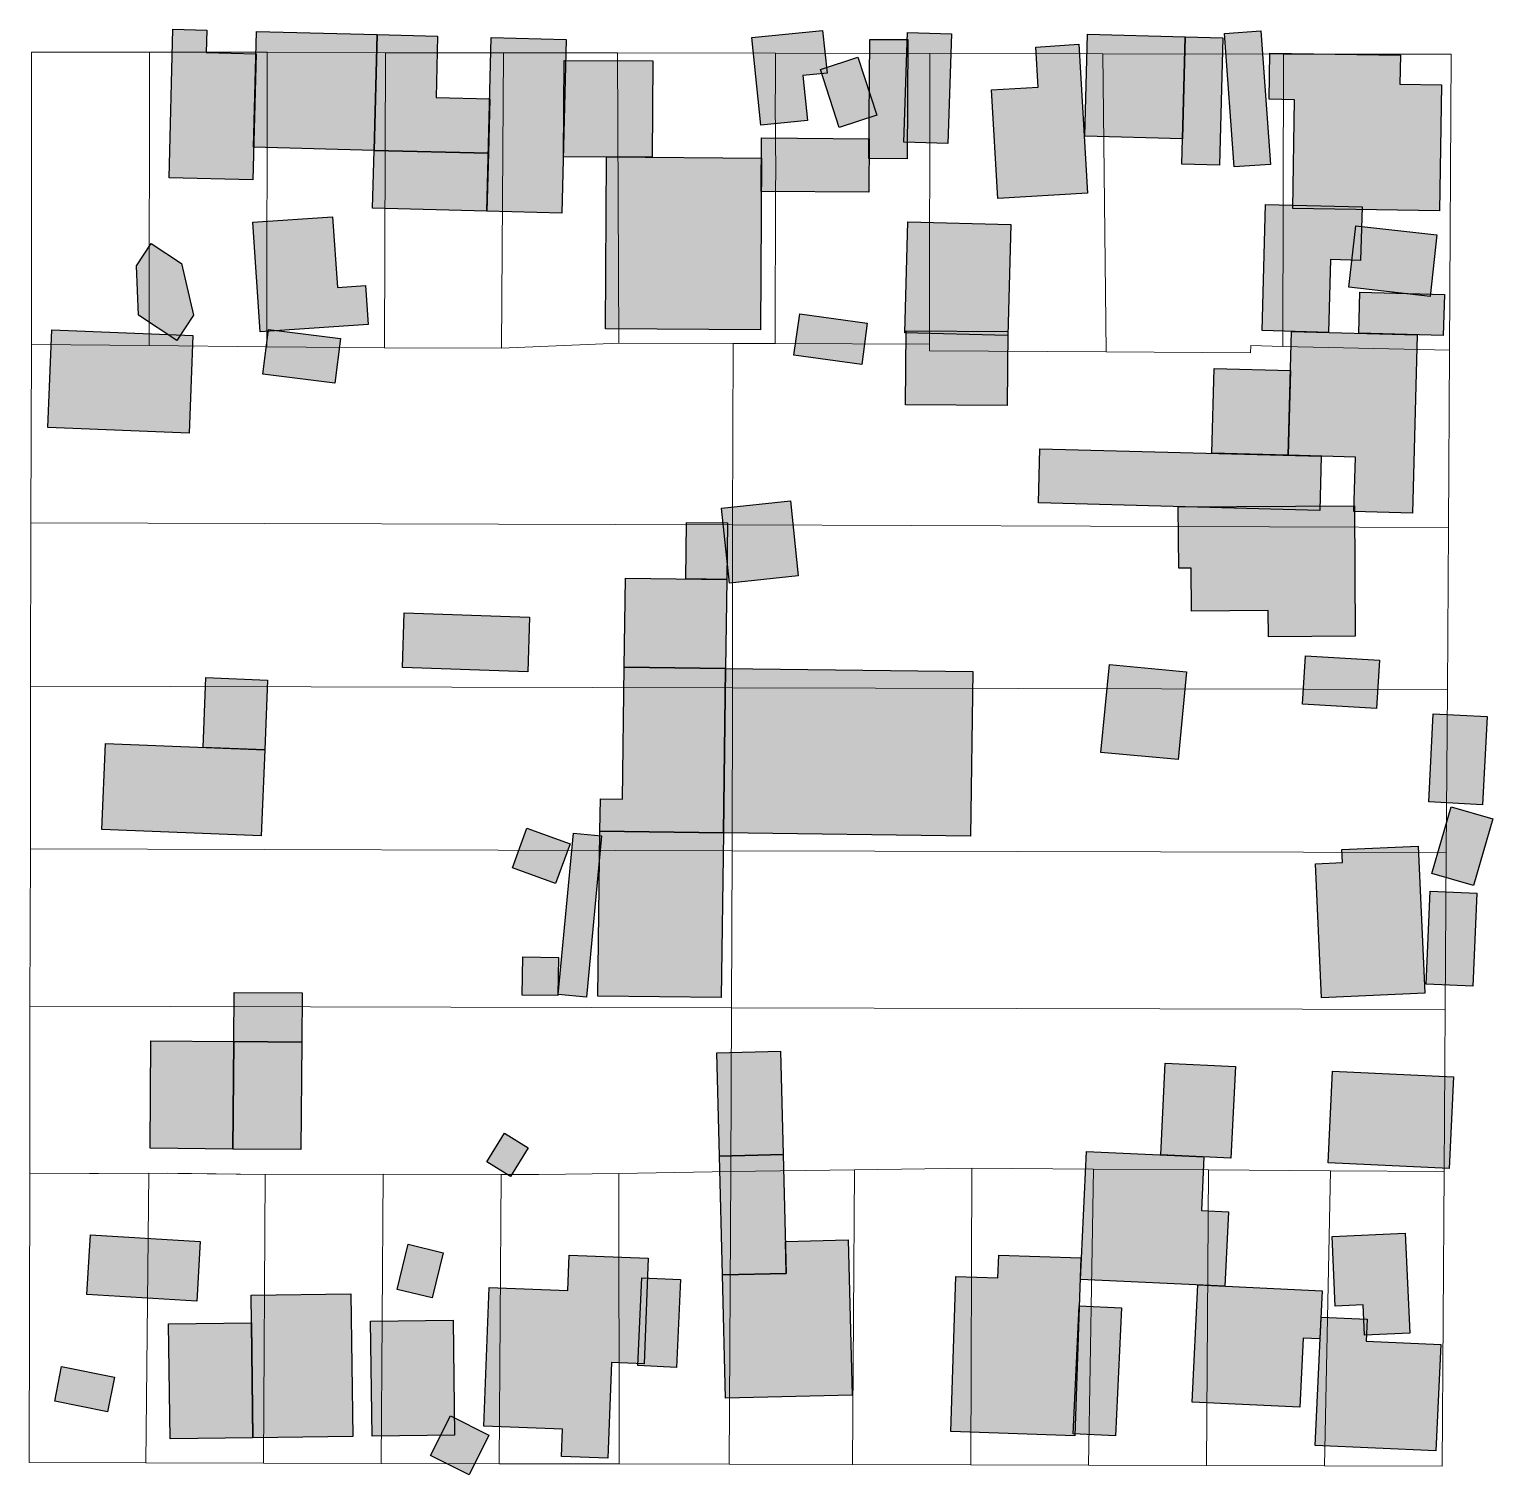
# Model space of a CAD drawing. Header units: millimetres. Extents: x -71 to 10084, y -63 to 6230.
# Drawn here: x 5715.8 to 5839.9, y 2735.5 to 2858.1 of the extents above; entities that cross this region are included whole.
import ezdxf

# ---------------------------------------------------------------- set-up
doc = ezdxf.new("R2010")
doc.units = ezdxf.units.MM
doc.layers.add('01. Manzanas Esc. Urbana', color=254, linetype='Continuous', lineweight=5, true_color=0xcccccc)
doc.layers.add('01. Parcelas Esc. Urbana', color=8, linetype='Continuous', lineweight=5, true_color=0x808080)
doc.layers.add('Edificaciones Pilar', color=50, linetype='Continuous')

msp = doc.modelspace()

# ---------------------------------------------------------------- hatches: boundary and pattern name
at = {"layer": 'Edificaciones Pilar', "transparency": 33554559}
for points in [[(5735.02, 2856.06), (5734.74, 2845.36), (5727.63, 2845.55), (5727.96, 2858.14), (5730.84, 2858.07), (5730.79, 2856.17), (5735.02, 2856.06)], [(5745.03, 2847.87), (5734.81, 2848.13), (5735.06, 2857.96), (5745.28, 2857.7), (5745.03, 2847.87)], [(5781.8, 2850.4), (5777.84, 2850), (5777.08, 2857.43), (5783.08, 2858.04), (5783.45, 2854.42), (5781.41, 2854.21), (5781.8, 2850.4)], [(5821.07, 2846.68), (5817.99, 2846.46), (5817.17, 2857.78), (5820.25, 2858.01), (5821.07, 2846.68)], [(5754.72, 2847.62), (5745.03, 2847.87), (5745.28, 2857.7), (5750.42, 2857.56), (5750.29, 2852.36), (5754.84, 2852.24), (5754.72, 2847.62)], [(5760.94, 2842.55), (5754.6, 2842.72), (5754.97, 2857.45), (5761.32, 2857.28), (5760.94, 2842.55)], [(5790.31, 2857.26), (5790.25, 2847.15), (5787.01, 2847.17), (5787.07, 2857.28), (5790.31, 2857.26)], [(5794, 2857.74), (5793.69, 2848.45), (5789.98, 2848.57), (5790.29, 2857.86), (5794, 2857.74)], [(5804.81, 2856.88), (5805.55, 2844.23), (5797.95, 2843.79), (5797.41, 2852.99), (5801.36, 2853.22), (5801.17, 2856.61), (5804.81, 2856.88)], [(5813.61, 2848.84), (5805.31, 2849.06), (5805.54, 2857.72), (5813.84, 2857.5), (5813.61, 2848.84)], [(5817.02, 2857.41), (5816.74, 2846.6), (5813.55, 2846.69), (5813.84, 2857.5), (5817.02, 2857.41)], [(5768.63, 2847.28), (5761.1, 2847.33), (5761.15, 2855.5), (5768.68, 2855.45), (5768.63, 2847.28)], [(5786.06, 2855.77), (5787.67, 2850.85), (5784.49, 2849.81), (5782.89, 2854.74), (5786.06, 2855.77)], [(5835.41, 2842.73), (5822.97, 2842.93), (5823.12, 2852.16), (5820.95, 2852.2), (5821.01, 2856.12), (5832.09, 2855.94), (5832.05, 2853.48), (5835.58, 2853.42), (5835.41, 2842.73)], [(5777.87, 2844.39), (5777.9, 2848.92), (5787.02, 2848.86), (5786.99, 2844.33), (5777.87, 2844.39)], [(5754.6, 2842.72), (5744.9, 2842.97), (5745.03, 2847.87), (5754.72, 2847.62), (5754.6, 2842.72)], [(5777.8, 2832.65), (5764.66, 2832.73), (5764.75, 2847.31), (5777.89, 2847.22), (5777.8, 2832.65)], [(5825.99, 2832.43), (5820.36, 2832.58), (5820.65, 2843.28), (5828.84, 2843.07), (5828.72, 2838.53), (5826.16, 2838.6), (5825.99, 2832.43)], [(5744.53, 2833.09), (5735.37, 2832.46), (5734.73, 2841.78), (5741.51, 2842.24), (5741.92, 2836.24), (5744.3, 2836.4), (5744.53, 2833.09)], [(5798.79, 2832.16), (5790.06, 2832.39), (5790.3, 2841.8), (5799.03, 2841.57), (5798.79, 2832.16)], [(5834.61, 2835.48), (5827.71, 2836.27), (5828.31, 2841.46), (5835.19, 2840.7), (5834.61, 2835.48)], [(5729.7, 2833.9), (5728.28, 2831.75), (5725.04, 2833.9), (5724.87, 2838.08), (5726.12, 2839.97), (5728.68, 2838.27), (5729.7, 2833.9)], [(5835.73, 2832.17), (5828.56, 2832.36), (5828.65, 2835.83), (5835.82, 2835.64), (5835.73, 2832.17)], [(5786.39, 2829.7), (5780.64, 2830.49), (5781.13, 2834), (5786.87, 2833.21), (5786.39, 2829.7)], [(5729.33, 2823.88), (5717.35, 2824.37), (5717.68, 2832.65), (5729.66, 2832.17), (5729.33, 2823.88)], [(5741.7, 2828.13), (5735.59, 2828.89), (5736.06, 2832.67), (5742.17, 2831.91), (5741.7, 2828.13)], [(5798.74, 2826.23), (5790.12, 2826.28), (5790.16, 2832.57), (5798.78, 2832.51), (5798.74, 2826.23)], [(5833.12, 2817.09), (5828.15, 2817.22), (5828.28, 2821.85), (5822.57, 2822), (5822.85, 2832.51), (5833.52, 2832.22), (5833.12, 2817.09)], [(5822.57, 2822), (5816.09, 2822.17), (5816.28, 2829.35), (5822.76, 2829.18), (5822.57, 2822)], [(5825.25, 2817.33), (5801.39, 2817.96), (5801.51, 2822.56), (5825.38, 2821.92), (5825.25, 2817.33)], [(5781, 2811.76), (5775.17, 2811.15), (5774.5, 2817.52), (5780.34, 2818.13), (5781, 2811.76)], [(5814.35, 2812.42), (5813.29, 2812.41), (5813.25, 2817.62), (5828.19, 2817.71), (5828.25, 2806.65), (5820.89, 2806.61), (5820.88, 2808.83), (5814.37, 2808.79), (5814.35, 2812.42)], [(5774.94, 2811.47), (5771.48, 2811.52), (5771.54, 2816.31), (5775, 2816.26), (5774.94, 2811.47)], [(5774.84, 2803.92), (5766.25, 2804.03), (5766.35, 2811.58), (5774.94, 2811.47), (5774.84, 2803.92)], [(5758.06, 2803.63), (5747.43, 2804), (5747.59, 2808.64), (5758.22, 2808.26), (5758.06, 2803.63)], [(5830.07, 2800.53), (5823.79, 2800.9), (5824.03, 2804.98), (5830.31, 2804.61), (5830.07, 2800.53)], [(5774.66, 2789.97), (5764.19, 2790.11), (5764.22, 2792.86), (5766.1, 2792.84), (5766.25, 2804.03), (5774.84, 2803.92), (5774.66, 2789.97)], [(5795.62, 2789.7), (5774.66, 2789.97), (5774.84, 2803.92), (5795.81, 2803.65), (5795.62, 2789.7)], [(5813.23, 2796.18), (5806.69, 2796.8), (5807.4, 2804.24), (5813.94, 2803.62), (5813.23, 2796.18)], [(5735.75, 2797.01), (5730.52, 2797.22), (5730.76, 2803.14), (5735.99, 2802.93), (5735.75, 2797.01)], [(5839.06, 2792.36), (5834.5, 2792.59), (5834.88, 2800.07), (5839.44, 2799.83), (5839.06, 2792.36)], [(5735.46, 2789.71), (5721.94, 2790.25), (5722.23, 2797.55), (5735.75, 2797.01), (5735.46, 2789.71)], [(5839.92, 2791.15), (5838.28, 2785.49), (5834.75, 2786.52), (5836.4, 2792.18), (5839.92, 2791.15)], [(5760.43, 2785.66), (5756.76, 2787.01), (5757.99, 2790.37), (5761.66, 2789.03), (5760.43, 2785.66)], [(5763.04, 2776.04), (5760.65, 2776.26), (5761.93, 2789.94), (5764.33, 2789.72), (5763.04, 2776.04)], [(5774.48, 2775.99), (5764, 2776.12), (5764.19, 2790.11), (5774.66, 2789.97), (5774.48, 2775.99)], [(5834.16, 2776.37), (5825.41, 2775.98), (5824.9, 2787.35), (5827.17, 2787.45), (5827.12, 2788.55), (5833.6, 2788.84), (5834.16, 2776.37)], [(5838.57, 2784.86), (5838.25, 2776.96), (5834.29, 2777.12), (5834.61, 2785.02), (5838.57, 2784.86)], [(5760.62, 2776.17), (5757.6, 2776.21), (5757.64, 2779.44), (5760.67, 2779.4), (5760.62, 2776.17)], [(5738.9, 2772.21), (5733.13, 2772.26), (5733.16, 2776.44), (5738.93, 2776.39), (5738.9, 2772.21)], [(5733.05, 2763.14), (5726.02, 2763.21), (5726.1, 2772.32), (5733.13, 2772.26), (5733.05, 2763.14)], [(5738.82, 2763.1), (5733.05, 2763.14), (5733.13, 2772.26), (5738.9, 2772.21), (5738.82, 2763.1)], [(5779.51, 2771.44), (5779.73, 2762.68), (5774.33, 2762.54), (5774.11, 2771.3), (5779.51, 2771.44)], [(5817.72, 2762.37), (5811.78, 2762.65), (5812.14, 2770.43), (5818.09, 2770.15), (5817.72, 2762.37)], [(5836.23, 2761.5), (5825.97, 2761.98), (5826.34, 2769.76), (5836.6, 2769.28), (5836.23, 2761.5)], [(5756.61, 2760.83), (5754.6, 2762.07), (5756.09, 2764.48), (5758.1, 2763.25), (5756.61, 2760.83)], [(5779.98, 2752.6), (5774.58, 2752.47), (5774.33, 2762.54), (5779.73, 2762.68), (5779.98, 2752.6)], [(5817.21, 2751.52), (5804.96, 2752.09), (5805.46, 2762.95), (5815.42, 2762.48), (5815.21, 2757.92), (5817.51, 2757.81), (5817.21, 2751.52)], [(5729.98, 2750.24), (5720.66, 2750.8), (5720.96, 2755.87), (5730.28, 2755.31), (5729.98, 2750.24)], [(5749.95, 2750.51), (5746.99, 2751.22), (5747.91, 2755.07), (5750.88, 2754.35), (5749.95, 2750.51)], [(5785.58, 2742.27), (5774.84, 2742), (5774.58, 2752.47), (5779.98, 2752.6), (5779.92, 2755.31), (5785.25, 2755.44), (5785.58, 2742.27)], [(5832.9, 2747.53), (5829.06, 2747.35), (5828.94, 2749.92), (5826.57, 2749.81), (5826.31, 2755.72), (5832.5, 2756.01), (5832.9, 2747.53)], [(5761.01, 2739.39), (5754.34, 2739.65), (5754.79, 2751.4), (5761.46, 2751.14), (5761.58, 2754.15), (5768.28, 2753.9), (5767.93, 2744.93), (5765.16, 2745.04), (5764.85, 2736.91), (5760.92, 2737.07), (5761.01, 2739.39)], [(5804.46, 2738.82), (5793.94, 2739.18), (5794.39, 2752.33), (5797.95, 2752.21), (5798.02, 2754.15), (5804.97, 2753.91), (5804.46, 2738.82)], [(5771.02, 2752.07), (5770.68, 2744.62), (5767.4, 2744.77), (5767.75, 2752.22), (5771.02, 2752.07)], [(5823.56, 2741.24), (5814.44, 2741.66), (5814.91, 2751.63), (5825.46, 2751.13), (5825.27, 2747.04), (5823.84, 2747.11), (5823.56, 2741.24)], [(5743.22, 2738.77), (5734.75, 2738.66), (5734.6, 2750.76), (5743.06, 2750.87), (5743.22, 2738.77)], [(5808.42, 2749.68), (5807.91, 2738.81), (5804.34, 2738.98), (5804.85, 2749.84), (5808.42, 2749.68)], [(5835.11, 2737.53), (5824.85, 2738.01), (5825.36, 2748.88), (5829.27, 2748.7), (5829.18, 2746.86), (5835.53, 2746.56), (5835.11, 2737.53)], [(5734.75, 2738.66), (5727.73, 2738.56), (5727.6, 2748.31), (5734.63, 2748.41), (5734.75, 2738.66)], [(5751.86, 2738.88), (5744.86, 2738.79), (5744.73, 2748.54), (5751.73, 2748.63), (5751.86, 2738.88)], [(5722.4, 2740.86), (5717.93, 2741.77), (5718.52, 2744.69), (5723, 2743.79), (5722.4, 2740.86)], [(5753.1, 2735.52), (5749.82, 2737.15), (5751.5, 2740.5), (5754.77, 2738.86), (5753.1, 2735.52)]]:
    msp.add_hatch(color=256, dxfattribs=at).paths.add_polyline_path(points, flags=0)

# ---------------------------------------------------------------- linework, layer by layer
at = {"layer": '01. Manzanas Esc. Urbana', "linetype": 'Continuous', "flags": 128}
msp.add_lwpolyline([(5836.39, 2856.03), (5836.26, 2830.92), (5836.17, 2815.88), (5836.08, 2802.13), (5835.97, 2788.31), (5835.89, 2774.99), (5835.8, 2761.24), (5835.64, 2736.24), (5825.64, 2736.26), (5815.63, 2736.3), (5805.63, 2736.32), (5795.64, 2736.35), (5785.62, 2736.39), (5775.16, 2736.41), (5765.83, 2736.44), (5755.64, 2736.45), (5745.64, 2736.48), (5735.65, 2736.5), (5725.66, 2736.52), (5715.77, 2736.54), (5715.81, 2761.05), (5715.83, 2775.28), (5715.87, 2788.6), (5715.88, 2802.41), (5715.91, 2816.28), (5715.95, 2831.41), (5715.96, 2856.21), (5725.98, 2856.21), (5735.97, 2856.19), (5745.99, 2856.15), (5756, 2856.15), (5765.68, 2856.13), (5779.09, 2856.1), (5792.18, 2856.08), (5806.86, 2856.07), (5822.18, 2856.04), (5836.39, 2856.03)], close=True, dxfattribs=at)
at = {"layer": '01. Parcelas Esc. Urbana', "linetype": 'Continuous', "flags": 128}
for points in [[(5715.95, 2831.41), (5715.96, 2856.21), (5725.98, 2856.21), (5725.96, 2831.3), (5715.95, 2831.41)], [(5715.95, 2831.41), (5715.96, 2856.21), (5725.98, 2856.21), (5725.96, 2831.3), (5715.95, 2831.41)], [(5725.96, 2831.3), (5725.98, 2856.21), (5735.97, 2856.19), (5735.94, 2831.2), (5725.96, 2831.3)], [(5725.96, 2831.3), (5725.98, 2856.21), (5735.97, 2856.19), (5735.94, 2831.2), (5725.96, 2831.3)], [(5735.94, 2831.2), (5735.97, 2856.19), (5745.99, 2856.15), (5745.92, 2831.11), (5735.94, 2831.2)], [(5735.94, 2831.2), (5735.97, 2856.19), (5745.99, 2856.15), (5745.92, 2831.11), (5735.94, 2831.2)], [(5745.99, 2856.15), (5756, 2856.15), (5755.84, 2831.1), (5745.92, 2831.11), (5745.99, 2856.15)], [(5745.99, 2856.15), (5756, 2856.15), (5755.84, 2831.1), (5745.92, 2831.11), (5745.99, 2856.15)], [(5745.99, 2856.15), (5756, 2856.15), (5755.84, 2831.1), (5745.92, 2831.11), (5745.99, 2856.15)], [(5756, 2856.15), (5765.68, 2856.13), (5765.78, 2831.52), (5755.84, 2831.1), (5756, 2856.15)], [(5756, 2856.15), (5765.68, 2856.13), (5765.78, 2831.52), (5755.84, 2831.1), (5756, 2856.15)], [(5756, 2856.15), (5765.68, 2856.13), (5765.78, 2831.52), (5755.84, 2831.1), (5756, 2856.15)], [(5765.78, 2831.52), (5765.68, 2856.13), (5779.09, 2856.1), (5779.07, 2853.29), (5779.05, 2852.01), (5779.1, 2845.87), (5779.07, 2844.77), (5779.05, 2831.48), (5775.48, 2831.48), (5765.78, 2831.52)], [(5765.78, 2831.52), (5765.68, 2856.13), (5779.09, 2856.1), (5779.07, 2853.29), (5779.05, 2852.01), (5779.1, 2845.87), (5779.07, 2844.77), (5779.05, 2831.48), (5775.48, 2831.48), (5765.78, 2831.52)], [(5779.05, 2852.01), (5779.07, 2853.29), (5779.09, 2856.1), (5792.18, 2856.08), (5792.13, 2831.43), (5779.05, 2831.48), (5779.07, 2844.77), (5779.1, 2845.87), (5779.05, 2852.01)], [(5779.05, 2852.01), (5779.07, 2853.29), (5779.09, 2856.1), (5792.18, 2856.08), (5792.13, 2831.43), (5779.05, 2831.48), (5779.07, 2844.77), (5779.1, 2845.87), (5779.05, 2852.01)], [(5779.05, 2852.01), (5779.07, 2853.29), (5779.09, 2856.1), (5792.18, 2856.08), (5792.13, 2831.43), (5779.05, 2831.48), (5779.07, 2844.77), (5779.1, 2845.87), (5779.05, 2852.01)], [(5792.14, 2830.87), (5792.13, 2831.43), (5792.18, 2856.08), (5806.86, 2856.07), (5807.14, 2830.77), (5792.14, 2830.87)], [(5792.14, 2830.87), (5792.13, 2831.43), (5792.18, 2856.08), (5806.86, 2856.07), (5807.14, 2830.77), (5792.14, 2830.87)], [(5792.14, 2830.87), (5792.13, 2831.43), (5792.18, 2856.08), (5806.86, 2856.07), (5807.14, 2830.77), (5792.14, 2830.87)], [(5822.18, 2856.04), (5822.13, 2831.23), (5819.4, 2831.3), (5819.37, 2830.7), (5807.14, 2830.77), (5806.86, 2856.07), (5822.18, 2856.04)], [(5822.18, 2856.04), (5822.13, 2831.23), (5819.4, 2831.3), (5819.37, 2830.7), (5807.14, 2830.77), (5806.86, 2856.07), (5822.18, 2856.04)], [(5822.18, 2856.04), (5822.13, 2831.23), (5819.4, 2831.3), (5819.37, 2830.7), (5807.14, 2830.77), (5806.86, 2856.07), (5822.18, 2856.04)], [(5822.18, 2856.04), (5836.39, 2856.03), (5836.26, 2830.92), (5822.13, 2831.23), (5822.18, 2856.04)], [(5822.18, 2856.04), (5836.39, 2856.03), (5836.26, 2830.92), (5822.13, 2831.23), (5822.18, 2856.04)], [(5735.94, 2831.2), (5745.92, 2831.11), (5755.84, 2831.1), (5765.78, 2831.52), (5775.48, 2831.48), (5775.44, 2816.09), (5715.91, 2816.28), (5715.95, 2831.41), (5725.96, 2831.3), (5735.94, 2831.2)], [(5735.94, 2831.2), (5745.92, 2831.11), (5755.84, 2831.1), (5765.78, 2831.52), (5775.48, 2831.48), (5775.44, 2816.09), (5715.91, 2816.28), (5715.95, 2831.41), (5725.96, 2831.3), (5735.94, 2831.2)], [(5775.48, 2831.48), (5779.05, 2831.48), (5792.13, 2831.43), (5792.14, 2830.87), (5807.14, 2830.77), (5819.37, 2830.7), (5819.4, 2831.3), (5822.13, 2831.23), (5836.26, 2830.92), (5836.17, 2815.88), (5775.44, 2816.09), (5775.48, 2831.48)], [(5775.48, 2831.48), (5779.05, 2831.48), (5792.13, 2831.43), (5792.14, 2830.87), (5807.14, 2830.77), (5819.37, 2830.7), (5819.4, 2831.3), (5822.13, 2831.23), (5836.26, 2830.92), (5836.17, 2815.88), (5775.44, 2816.09), (5775.48, 2831.48)], [(5775.48, 2831.48), (5779.05, 2831.48), (5792.13, 2831.43), (5792.14, 2830.87), (5807.14, 2830.77), (5819.37, 2830.7), (5819.4, 2831.3), (5822.13, 2831.23), (5836.26, 2830.92), (5836.17, 2815.88), (5775.44, 2816.09), (5775.48, 2831.48)], [(5715.88, 2802.41), (5715.91, 2816.28), (5775.44, 2816.09), (5775.42, 2802.28), (5715.88, 2802.41)], [(5715.88, 2802.41), (5715.91, 2816.28), (5775.44, 2816.09), (5775.42, 2802.28), (5715.88, 2802.41)], [(5775.42, 2802.28), (5775.44, 2816.09), (5836.17, 2815.88), (5836.08, 2802.13), (5775.42, 2802.28)], [(5775.42, 2802.28), (5775.44, 2816.09), (5836.17, 2815.88), (5836.08, 2802.13), (5775.42, 2802.28)], [(5775.42, 2802.28), (5775.44, 2816.09), (5836.17, 2815.88), (5836.08, 2802.13), (5775.42, 2802.28)], [(5715.87, 2788.6), (5715.88, 2802.41), (5775.42, 2802.28), (5775.39, 2788.45), (5715.87, 2788.6)], [(5715.87, 2788.6), (5715.88, 2802.41), (5775.42, 2802.28), (5775.39, 2788.45), (5715.87, 2788.6)], [(5775.39, 2788.45), (5775.42, 2802.28), (5836.08, 2802.13), (5835.97, 2788.31), (5775.39, 2788.45)], [(5775.39, 2788.45), (5775.42, 2802.28), (5836.08, 2802.13), (5835.97, 2788.31), (5775.39, 2788.45)], [(5715.83, 2775.28), (5715.87, 2788.6), (5775.39, 2788.45), (5775.35, 2775.13), (5715.83, 2775.28)], [(5715.83, 2775.28), (5715.87, 2788.6), (5775.39, 2788.45), (5775.35, 2775.13), (5715.83, 2775.28)], [(5715.83, 2775.28), (5715.87, 2788.6), (5775.39, 2788.45), (5775.35, 2775.13), (5715.83, 2775.28)], [(5775.39, 2788.45), (5835.97, 2788.31), (5835.89, 2774.99), (5775.35, 2775.13), (5775.39, 2788.45)], [(5775.39, 2788.45), (5835.97, 2788.31), (5835.89, 2774.99), (5775.35, 2775.13), (5775.39, 2788.45)], [(5775.39, 2788.45), (5835.97, 2788.31), (5835.89, 2774.99), (5775.35, 2775.13), (5775.39, 2788.45)], [(5758.99, 2761), (5755.8, 2760.98), (5745.81, 2761.01), (5735.79, 2761), (5727.46, 2761.1), (5715.81, 2761.05), (5715.83, 2775.28), (5775.35, 2775.13), (5775.3, 2761.23), (5765.8, 2761.08), (5758.99, 2761)], [(5758.99, 2761), (5755.8, 2760.98), (5745.81, 2761.01), (5735.79, 2761), (5727.46, 2761.1), (5715.81, 2761.05), (5715.83, 2775.28), (5775.35, 2775.13), (5775.3, 2761.23), (5765.8, 2761.08), (5758.99, 2761)], [(5758.99, 2761), (5755.8, 2760.98), (5745.81, 2761.01), (5735.79, 2761), (5727.46, 2761.1), (5715.81, 2761.05), (5715.83, 2775.28), (5775.35, 2775.13), (5775.3, 2761.23), (5765.8, 2761.08), (5758.99, 2761)], [(5835.89, 2774.99), (5835.8, 2761.24), (5826.16, 2761.31), (5815.8, 2761.37), (5806.05, 2761.45), (5795.73, 2761.52), (5785.78, 2761.39), (5775.3, 2761.23), (5775.35, 2775.13), (5835.89, 2774.99)], [(5835.89, 2774.99), (5835.8, 2761.24), (5826.16, 2761.31), (5815.8, 2761.37), (5806.05, 2761.45), (5795.73, 2761.52), (5785.78, 2761.39), (5775.3, 2761.23), (5775.35, 2775.13), (5835.89, 2774.99)], [(5715.81, 2761.05), (5725.92, 2761.09), (5725.66, 2736.52), (5715.77, 2736.54), (5715.81, 2761.05)], [(5715.81, 2761.05), (5725.92, 2761.09), (5725.66, 2736.52), (5715.77, 2736.54), (5715.81, 2761.05)], [(5715.81, 2761.05), (5725.92, 2761.09), (5725.66, 2736.52), (5715.77, 2736.54), (5715.81, 2761.05)], [(5725.92, 2761.09), (5735.79, 2761), (5735.65, 2736.5), (5725.66, 2736.53), (5725.92, 2761.09)], [(5725.92, 2761.09), (5735.79, 2761), (5735.65, 2736.5), (5725.66, 2736.53), (5725.92, 2761.09)], [(5765.83, 2736.44), (5765.8, 2761.08), (5775.3, 2761.23), (5775.16, 2736.41), (5765.83, 2736.44)], [(5765.83, 2736.44), (5765.8, 2761.08), (5775.3, 2761.23), (5775.16, 2736.41), (5765.83, 2736.44)], [(5775.3, 2761.23), (5785.78, 2761.39), (5785.62, 2736.39), (5775.16, 2736.41), (5775.3, 2761.23)], [(5775.3, 2761.23), (5785.78, 2761.39), (5785.62, 2736.39), (5775.16, 2736.41), (5775.3, 2761.23)], [(5785.78, 2761.39), (5795.73, 2761.52), (5795.64, 2736.35), (5785.62, 2736.39), (5785.78, 2761.39)], [(5785.78, 2761.39), (5795.73, 2761.52), (5795.64, 2736.35), (5785.62, 2736.39), (5785.78, 2761.39)], [(5795.73, 2761.52), (5806.05, 2761.45), (5805.63, 2736.32), (5795.64, 2736.35), (5795.73, 2761.52)], [(5795.73, 2761.52), (5806.05, 2761.45), (5805.63, 2736.32), (5795.64, 2736.35), (5795.73, 2761.52)], [(5805.63, 2736.32), (5806.05, 2761.45), (5815.8, 2761.37), (5815.63, 2736.3), (5805.63, 2736.32)], [(5805.63, 2736.32), (5806.05, 2761.45), (5815.8, 2761.37), (5815.63, 2736.3), (5805.63, 2736.32)], [(5805.63, 2736.32), (5806.05, 2761.45), (5815.8, 2761.37), (5815.63, 2736.3), (5805.63, 2736.32)], [(5815.63, 2736.3), (5815.8, 2761.37), (5826.16, 2761.31), (5825.64, 2736.26), (5815.63, 2736.3)], [(5815.63, 2736.3), (5815.8, 2761.37), (5826.16, 2761.31), (5825.64, 2736.26), (5815.63, 2736.3)], [(5815.63, 2736.3), (5815.8, 2761.37), (5826.16, 2761.31), (5825.64, 2736.26), (5815.63, 2736.3)], [(5826.16, 2761.31), (5835.8, 2761.24), (5835.64, 2736.24), (5825.64, 2736.26), (5826.16, 2761.31)], [(5826.16, 2761.31), (5835.8, 2761.24), (5835.64, 2736.24), (5825.64, 2736.26), (5826.16, 2761.31)], [(5735.79, 2761), (5745.81, 2761.01), (5745.64, 2736.48), (5735.65, 2736.5), (5735.79, 2761)], [(5735.79, 2761), (5745.81, 2761.01), (5745.64, 2736.48), (5735.65, 2736.5), (5735.79, 2761)], [(5735.79, 2761), (5745.81, 2761.01), (5745.64, 2736.48), (5735.65, 2736.5), (5735.79, 2761)], [(5745.81, 2761.01), (5755.8, 2760.98), (5755.64, 2736.45), (5745.64, 2736.48), (5745.81, 2761.01)], [(5745.81, 2761.01), (5755.8, 2760.98), (5755.64, 2736.45), (5745.64, 2736.48), (5745.81, 2761.01)], [(5755.64, 2736.45), (5755.8, 2760.98), (5758.99, 2761), (5765.8, 2761.08), (5765.83, 2736.44), (5755.64, 2736.45)], [(5755.64, 2736.45), (5755.8, 2760.98), (5758.99, 2761), (5765.8, 2761.08), (5765.83, 2736.44), (5755.64, 2736.45)], [(5755.64, 2736.45), (5755.8, 2760.98), (5758.99, 2761), (5765.8, 2761.08), (5765.83, 2736.44), (5755.64, 2736.45)]]:
    msp.add_lwpolyline(points, close=True, dxfattribs=at)
at = {"layer": 'Edificaciones Pilar', "linetype": 'Continuous', "flags": 128}
for points in [[(5735.02, 2856.06), (5734.74, 2845.36), (5727.63, 2845.55), (5727.96, 2858.14), (5730.84, 2858.07), (5730.79, 2856.17), (5735.02, 2856.06)], [(5745.03, 2847.87), (5734.81, 2848.13), (5735.06, 2857.96), (5745.28, 2857.7), (5745.03, 2847.87)], [(5781.8, 2850.4), (5777.84, 2850), (5777.08, 2857.43), (5783.08, 2858.04), (5783.45, 2854.42), (5781.41, 2854.21), (5781.8, 2850.4)], [(5821.07, 2846.68), (5817.99, 2846.46), (5817.17, 2857.78), (5820.25, 2858.01), (5821.07, 2846.68)], [(5754.72, 2847.62), (5745.03, 2847.87), (5745.28, 2857.7), (5750.42, 2857.56), (5750.29, 2852.36), (5754.84, 2852.24), (5754.72, 2847.62)], [(5760.94, 2842.55), (5754.6, 2842.72), (5754.97, 2857.45), (5761.32, 2857.28), (5760.94, 2842.55)], [(5790.31, 2857.26), (5790.25, 2847.15), (5787.01, 2847.17), (5787.07, 2857.28), (5790.31, 2857.26)], [(5794, 2857.74), (5793.69, 2848.45), (5789.98, 2848.57), (5790.29, 2857.86), (5794, 2857.74)], [(5804.81, 2856.88), (5805.55, 2844.23), (5797.95, 2843.79), (5797.41, 2852.99), (5801.36, 2853.22), (5801.17, 2856.61), (5804.81, 2856.88)], [(5813.61, 2848.84), (5805.31, 2849.06), (5805.54, 2857.72), (5813.84, 2857.5), (5813.61, 2848.84)], [(5817.02, 2857.41), (5816.74, 2846.6), (5813.55, 2846.69), (5813.84, 2857.5), (5817.02, 2857.41)], [(5768.63, 2847.28), (5761.1, 2847.33), (5761.15, 2855.5), (5768.68, 2855.45), (5768.63, 2847.28)], [(5786.06, 2855.77), (5787.67, 2850.85), (5784.49, 2849.81), (5782.89, 2854.74), (5786.06, 2855.77)], [(5835.41, 2842.73), (5822.97, 2842.93), (5823.12, 2852.16), (5820.95, 2852.2), (5821.01, 2856.12), (5832.09, 2855.94), (5832.05, 2853.48), (5835.58, 2853.42), (5835.41, 2842.73)], [(5777.87, 2844.39), (5777.9, 2848.92), (5787.02, 2848.86), (5786.99, 2844.33), (5777.87, 2844.39)], [(5754.6, 2842.72), (5744.9, 2842.97), (5745.03, 2847.87), (5754.72, 2847.62), (5754.6, 2842.72)], [(5777.8, 2832.65), (5764.66, 2832.73), (5764.75, 2847.31), (5777.89, 2847.22), (5777.8, 2832.65)], [(5825.99, 2832.43), (5820.36, 2832.58), (5820.65, 2843.28), (5828.84, 2843.07), (5828.72, 2838.53), (5826.16, 2838.6), (5825.99, 2832.43)], [(5744.53, 2833.09), (5735.37, 2832.46), (5734.73, 2841.78), (5741.51, 2842.24), (5741.92, 2836.24), (5744.3, 2836.4), (5744.53, 2833.09)], [(5798.79, 2832.16), (5790.06, 2832.39), (5790.3, 2841.8), (5799.03, 2841.57), (5798.79, 2832.16)], [(5834.61, 2835.48), (5827.71, 2836.27), (5828.31, 2841.46), (5835.19, 2840.7), (5834.61, 2835.48)], [(5729.7, 2833.9), (5728.28, 2831.75), (5725.04, 2833.9), (5724.87, 2838.08), (5726.12, 2839.97), (5728.68, 2838.27), (5729.7, 2833.9)], [(5835.73, 2832.17), (5828.56, 2832.36), (5828.65, 2835.83), (5835.82, 2835.64), (5835.73, 2832.17)], [(5786.39, 2829.7), (5780.64, 2830.49), (5781.13, 2834), (5786.87, 2833.21), (5786.39, 2829.7)], [(5729.33, 2823.88), (5717.35, 2824.37), (5717.68, 2832.65), (5729.66, 2832.17), (5729.33, 2823.88)], [(5741.7, 2828.13), (5735.59, 2828.89), (5736.06, 2832.67), (5742.17, 2831.91), (5741.7, 2828.13)], [(5798.74, 2826.23), (5790.12, 2826.28), (5790.16, 2832.57), (5798.78, 2832.51), (5798.74, 2826.23)], [(5833.12, 2817.09), (5828.15, 2817.22), (5828.28, 2821.85), (5822.57, 2822), (5822.85, 2832.51), (5833.52, 2832.22), (5833.12, 2817.09)], [(5822.57, 2822), (5816.09, 2822.17), (5816.28, 2829.35), (5822.76, 2829.18), (5822.57, 2822)], [(5825.25, 2817.33), (5801.39, 2817.96), (5801.51, 2822.56), (5825.38, 2821.92), (5825.25, 2817.33)], [(5781, 2811.76), (5775.17, 2811.15), (5774.5, 2817.52), (5780.34, 2818.13), (5781, 2811.76)], [(5814.35, 2812.42), (5813.29, 2812.41), (5813.25, 2817.62), (5828.19, 2817.71), (5828.25, 2806.65), (5820.89, 2806.61), (5820.88, 2808.83), (5814.37, 2808.79), (5814.35, 2812.42)], [(5774.94, 2811.47), (5771.48, 2811.52), (5771.54, 2816.31), (5775, 2816.26), (5774.94, 2811.47)], [(5774.84, 2803.92), (5766.25, 2804.03), (5766.35, 2811.58), (5774.94, 2811.47), (5774.84, 2803.92)], [(5758.06, 2803.63), (5747.43, 2804), (5747.59, 2808.64), (5758.22, 2808.26), (5758.06, 2803.63)], [(5830.07, 2800.53), (5823.79, 2800.9), (5824.03, 2804.98), (5830.31, 2804.61), (5830.07, 2800.53)], [(5774.66, 2789.97), (5764.19, 2790.11), (5764.22, 2792.86), (5766.1, 2792.84), (5766.25, 2804.03), (5774.84, 2803.92), (5774.66, 2789.97)], [(5795.62, 2789.7), (5774.66, 2789.97), (5774.84, 2803.92), (5795.81, 2803.65), (5795.62, 2789.7)], [(5813.23, 2796.18), (5806.69, 2796.8), (5807.4, 2804.24), (5813.94, 2803.62), (5813.23, 2796.18)], [(5735.75, 2797.01), (5730.52, 2797.22), (5730.76, 2803.14), (5735.99, 2802.93), (5735.75, 2797.01)], [(5839.06, 2792.36), (5834.5, 2792.59), (5834.88, 2800.07), (5839.44, 2799.83), (5839.06, 2792.36)], [(5735.46, 2789.71), (5721.94, 2790.25), (5722.23, 2797.55), (5735.75, 2797.01), (5735.46, 2789.71)], [(5839.92, 2791.15), (5838.28, 2785.49), (5834.75, 2786.52), (5836.4, 2792.18), (5839.92, 2791.15)], [(5760.43, 2785.66), (5756.76, 2787.01), (5757.99, 2790.37), (5761.66, 2789.03), (5760.43, 2785.66)], [(5763.04, 2776.04), (5760.65, 2776.26), (5761.93, 2789.94), (5764.33, 2789.72), (5763.04, 2776.04)], [(5774.48, 2775.99), (5764, 2776.12), (5764.19, 2790.11), (5774.66, 2789.97), (5774.48, 2775.99)], [(5834.16, 2776.37), (5825.41, 2775.98), (5824.9, 2787.35), (5827.17, 2787.45), (5827.12, 2788.55), (5833.6, 2788.84), (5834.16, 2776.37)], [(5838.57, 2784.86), (5838.25, 2776.96), (5834.29, 2777.12), (5834.61, 2785.02), (5838.57, 2784.86)], [(5760.62, 2776.17), (5757.6, 2776.21), (5757.64, 2779.44), (5760.67, 2779.4), (5760.62, 2776.17)], [(5738.9, 2772.21), (5733.13, 2772.26), (5733.16, 2776.44), (5738.93, 2776.39), (5738.9, 2772.21)], [(5733.05, 2763.14), (5726.02, 2763.21), (5726.1, 2772.32), (5733.13, 2772.26), (5733.05, 2763.14)], [(5738.82, 2763.1), (5733.05, 2763.14), (5733.13, 2772.26), (5738.9, 2772.21), (5738.82, 2763.1)], [(5779.51, 2771.44), (5779.73, 2762.68), (5774.33, 2762.54), (5774.11, 2771.3), (5779.51, 2771.44)], [(5817.72, 2762.37), (5811.78, 2762.65), (5812.14, 2770.43), (5818.09, 2770.15), (5817.72, 2762.37)], [(5836.23, 2761.5), (5825.97, 2761.98), (5826.34, 2769.76), (5836.6, 2769.28), (5836.23, 2761.5)], [(5756.61, 2760.83), (5754.6, 2762.07), (5756.09, 2764.48), (5758.1, 2763.25), (5756.61, 2760.83)], [(5779.98, 2752.6), (5774.58, 2752.47), (5774.33, 2762.54), (5779.73, 2762.68), (5779.98, 2752.6)], [(5817.21, 2751.52), (5804.96, 2752.09), (5805.46, 2762.95), (5815.42, 2762.48), (5815.21, 2757.92), (5817.51, 2757.81), (5817.21, 2751.52)], [(5729.98, 2750.24), (5720.66, 2750.8), (5720.96, 2755.87), (5730.28, 2755.31), (5729.98, 2750.24)], [(5749.95, 2750.51), (5746.99, 2751.22), (5747.91, 2755.07), (5750.88, 2754.35), (5749.95, 2750.51)], [(5785.58, 2742.27), (5774.84, 2742), (5774.58, 2752.47), (5779.98, 2752.6), (5779.92, 2755.31), (5785.25, 2755.44), (5785.58, 2742.27)], [(5832.9, 2747.53), (5829.06, 2747.35), (5828.94, 2749.92), (5826.57, 2749.81), (5826.31, 2755.72), (5832.5, 2756.01), (5832.9, 2747.53)], [(5761.01, 2739.39), (5754.34, 2739.65), (5754.79, 2751.4), (5761.46, 2751.14), (5761.58, 2754.15), (5768.28, 2753.9), (5767.93, 2744.93), (5765.16, 2745.04), (5764.85, 2736.91), (5760.92, 2737.07), (5761.01, 2739.39)], [(5804.46, 2738.82), (5793.94, 2739.18), (5794.39, 2752.33), (5797.95, 2752.21), (5798.02, 2754.15), (5804.97, 2753.91), (5804.46, 2738.82)], [(5771.02, 2752.07), (5770.68, 2744.62), (5767.4, 2744.77), (5767.75, 2752.22), (5771.02, 2752.07)], [(5823.56, 2741.24), (5814.44, 2741.66), (5814.91, 2751.63), (5825.46, 2751.13), (5825.27, 2747.04), (5823.84, 2747.11), (5823.56, 2741.24)], [(5743.22, 2738.77), (5734.75, 2738.66), (5734.6, 2750.76), (5743.06, 2750.87), (5743.22, 2738.77)], [(5808.42, 2749.68), (5807.91, 2738.81), (5804.34, 2738.98), (5804.85, 2749.84), (5808.42, 2749.68)], [(5835.11, 2737.53), (5824.85, 2738.01), (5825.36, 2748.88), (5829.27, 2748.7), (5829.18, 2746.86), (5835.53, 2746.56), (5835.11, 2737.53)], [(5734.75, 2738.66), (5727.73, 2738.56), (5727.6, 2748.31), (5734.63, 2748.41), (5734.75, 2738.66)], [(5751.86, 2738.88), (5744.86, 2738.79), (5744.73, 2748.54), (5751.73, 2748.63), (5751.86, 2738.88)], [(5722.4, 2740.86), (5717.93, 2741.77), (5718.52, 2744.69), (5723, 2743.79), (5722.4, 2740.86)], [(5753.1, 2735.52), (5749.82, 2737.15), (5751.5, 2740.5), (5754.77, 2738.86), (5753.1, 2735.52)]]:
    msp.add_lwpolyline(points, close=True, dxfattribs=at)

doc.saveas('drawing.dxf')
